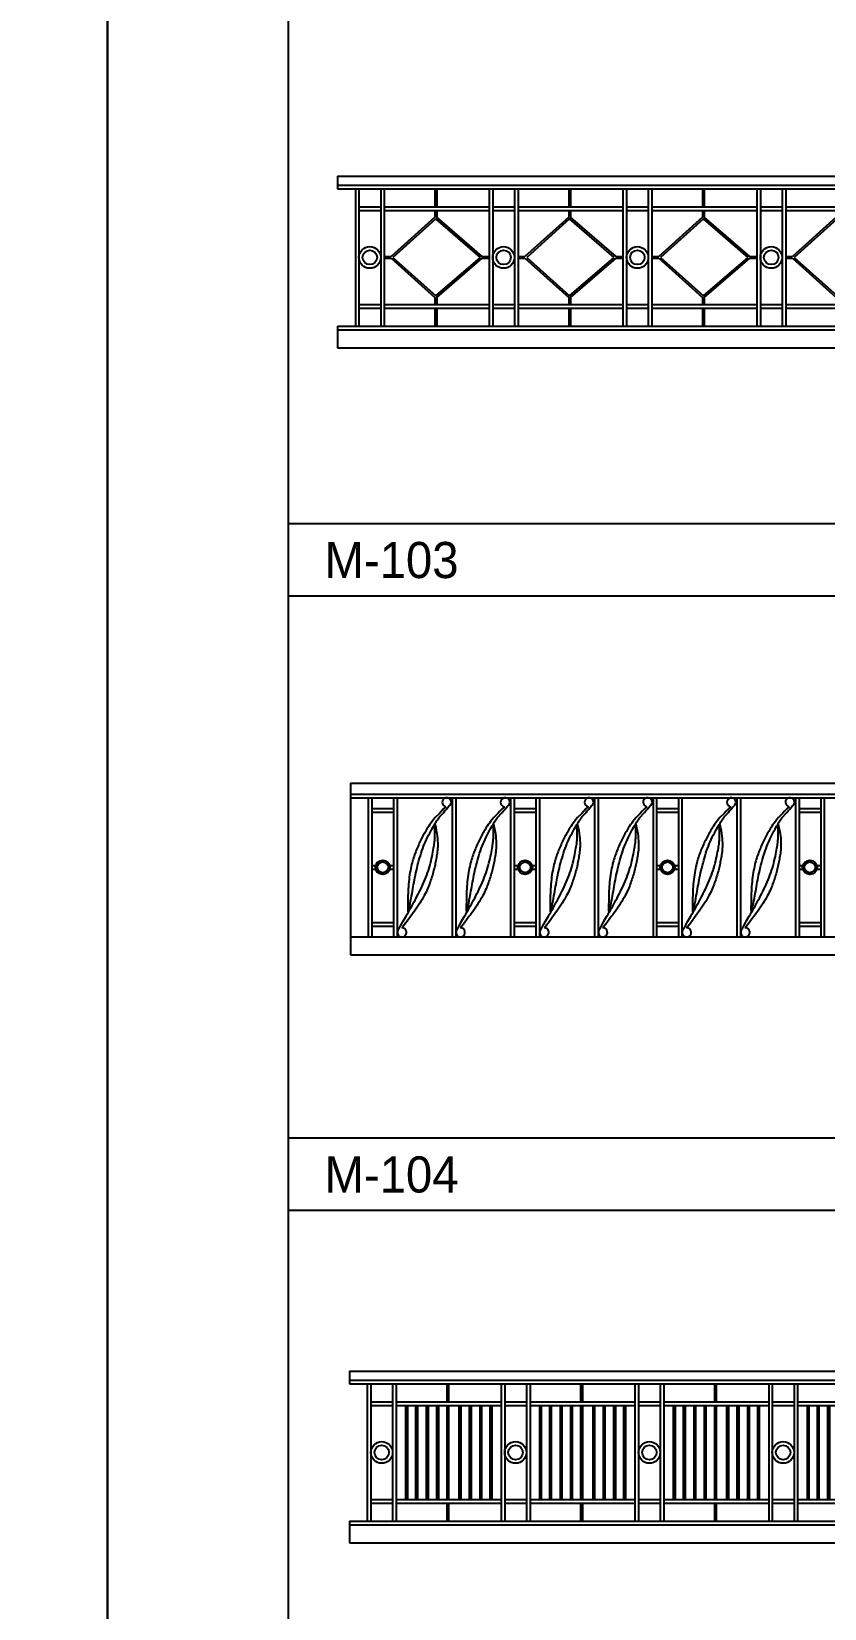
# Model space of a CAD drawing. Header units: millimetres. Extents: x 0 to 42000, y 0 to 29700.
# Drawn here: x 20580 to 24965, y 12249 to 20974 of the extents above; entities that cross this region are included whole.
import ezdxf
from ezdxf.enums import TextEntityAlignment as Align

# ---------------------------------------------------------------- set-up
doc = ezdxf.new("R2010")
doc.units = ezdxf.units.MM
doc.header["$LTSCALE"] = 100
doc.header["$MEASUREMENT"] = 0
for name, color, linetype in [('CO-MECH', 1, 'Continuous'), ('TB-FORM', 7, 'Continuous'), ('TB-TEXT', 4, 'Continuous')]:
    doc.layers.add(name, color=color, linetype=linetype)
doc.styles.add('DH-TEXT', font='')
doc.styles.get('DH-TEXT').set_extended_font_data('HY울릉도L')

# ---------------------------------------------------------------- blocks, each defined once
blk = doc.blocks.new('M-103')
at = {"layer": 'CO-MECH'}
for p, q in [((0, 950), (6856.4, 950)), ((0, 950), (0, 880)), ((0, 900), (6856.4, 900)), ((0, 880), (6856.4, 880)), ((98.8, 880), (98.8, 120)), ((118.8, 880), (118.8, 120)), ((238.8, 880), (238.8, 120)), ((258.8, 880), (258.8, 120)), ((538.6, 880), (538.6, 780)), ((548.6, 880), (548.6, 780)), ((838.8, 880), (838.8, 120)), ((858.8, 880), (858.8, 120)), ((978.8, 880), (978.8, 120)), ((998.8, 880), (998.8, 120)), ((1278.6, 880), (1278.6, 780)), ((1288.6, 880), (1288.6, 780)), ((1578.8, 880), (1578.8, 120)), ((1598.8, 880), (1598.8, 120)), ((1718.8, 880), (1718.8, 120)), ((1738.8, 880), (1738.8, 120)), ((2018.6, 880), (2018.6, 780)), ((2028.6, 880), (2028.6, 780)), ((2318.8, 880), (2318.8, 120)), ((2338.8, 880), (2338.8, 120)), ((2458.8, 880), (2458.8, 120)), ((2478.8, 880), (2478.8, 120)), ((2758.6, 880), (2758.6, 780)), ((2768.6, 880), (2768.6, 780)), ((3058.8, 880), (3058.8, 120)), ((3078.8, 880), (3078.8, 120)), ((3198.8, 880), (3198.8, 120)), ((3218.8, 880), (3218.8, 120)), ((3498.6, 880), (3498.6, 780)), ((3508.6, 880), (3508.6, 780)), ((3798.8, 880), (3798.8, 120)), ((3818.8, 880), (3818.8, 120)), ((3938.8, 880), (3938.8, 120)), ((3958.8, 880), (3958.8, 120)), ((4238.6, 880), (4238.6, 780)), ((4248.6, 880), (4248.6, 780)), ((4538.8, 880), (4538.8, 120)), ((4558.8, 880), (4558.8, 120)), ((4678.8, 880), (4678.8, 120)), ((4698.8, 880), (4698.8, 120)), ((4978.6, 880), (4978.6, 780)), ((4988.6, 880), (4988.6, 780)), ((5278.8, 880), (5278.8, 120)), ((5298.8, 880), (5298.8, 120)), ((5418.8, 880), (5418.8, 120)), ((5438.8, 880), (5438.8, 120)), ((5718.6, 880), (5718.6, 780)), ((5728.6, 880), (5728.6, 780)), ((6018.8, 880), (6018.8, 120)), ((6038.8, 880), (6038.8, 120)), ((6158.8, 880), (6158.8, 120)), ((6178.8, 880), (6178.8, 120)), ((6458.6, 880), (6458.6, 780)), ((6468.6, 880), (6468.6, 780)), ((6758.8, 880), (6758.8, 120)), ((6778.8, 880), (6778.8, 120)), ((6856.4, 950), (6856.4, 880)), ((118.8, 780), (238.8, 780)), ((118.8, 760), (238.8, 760)), ((258.8, 780), (838.8, 780)), ((258.8, 760), (838.8, 760)), ((538.6, 722.2), (296.9, 505)), ((543.6, 713.3), (306.3, 500)), ((538.6, 760), (538.6, 722.2)), ((791.1, 500), (543.6, 713.3)), ((548.6, 760), (548.6, 722.3)), ((800.7, 505), (548.6, 722.3)), ((858.8, 780), (978.8, 780)), ((858.8, 760), (978.8, 760)), ((998.8, 780), (1578.8, 780)), ((998.8, 760), (1578.8, 760)), ((1278.6, 722.2), (1036.9, 505)), ((1283.6, 713.3), (1046.3, 500)), ((1278.6, 760), (1278.6, 722.2)), ((1531.1, 500), (1283.6, 713.3)), ((1288.6, 760), (1288.6, 722.3)), ((1540.7, 505), (1288.6, 722.3)), ((1598.8, 780), (1718.8, 780)), ((1598.8, 760), (1718.8, 760)), ((1738.8, 780), (2318.8, 780)), ((1738.8, 760), (2318.8, 760)), ((2018.6, 722.2), (1776.9, 505)), ((2023.6, 713.3), (1786.3, 500)), ((2018.6, 760), (2018.6, 722.2)), ((2271.1, 500), (2023.6, 713.3)), ((2028.6, 760), (2028.6, 722.3)), ((2280.7, 505), (2028.6, 722.3)), ((2338.8, 780), (2458.8, 780)), ((2338.8, 760), (2458.8, 760)), ((2478.8, 780), (3058.8, 780)), ((2478.8, 760), (3058.8, 760)), ((2758.6, 722.2), (2516.9, 505)), ((2763.6, 713.3), (2526.3, 500)), ((2758.6, 760), (2758.6, 722.2)), ((3011.1, 500), (2763.6, 713.3)), ((2768.6, 760), (2768.6, 722.3)), ((3020.7, 505), (2768.6, 722.3)), ((3078.8, 780), (3198.8, 780)), ((3078.8, 760), (3198.8, 760)), ((3218.8, 780), (3798.8, 780)), ((3218.8, 760), (3798.8, 760)), ((3498.6, 722.2), (3256.9, 505)), ((3503.6, 713.3), (3266.3, 500)), ((3498.6, 760), (3498.6, 722.2)), ((3751.1, 500), (3503.6, 713.3)), ((3508.6, 760), (3508.6, 722.3)), ((3760.7, 505), (3508.6, 722.3)), ((3818.8, 780), (3938.8, 780)), ((3818.8, 760), (3938.8, 760)), ((3958.8, 780), (4538.8, 780)), ((3958.8, 760), (4538.8, 760)), ((4238.6, 722.2), (3996.9, 505)), ((4243.6, 713.3), (4006.3, 500)), ((4238.6, 760), (4238.6, 722.2)), ((4491.1, 500), (4243.6, 713.3)), ((4248.6, 760), (4248.6, 722.3)), ((4500.7, 505), (4248.6, 722.3)), ((4558.8, 780), (4678.8, 780)), ((4558.8, 760), (4678.8, 760)), ((4698.8, 780), (5278.8, 780)), ((4698.8, 760), (5278.8, 760)), ((4978.6, 722.2), (4736.9, 505)), ((4983.6, 713.3), (4746.3, 500)), ((4978.6, 760), (4978.6, 722.2)), ((5231.1, 500), (4983.6, 713.3)), ((4988.6, 760), (4988.6, 722.3)), ((5240.7, 505), (4988.6, 722.3)), ((5298.8, 780), (5418.8, 780)), ((5298.8, 760), (5418.8, 760)), ((5438.8, 780), (6018.8, 780)), ((5438.8, 760), (6018.8, 760)), ((5718.6, 722.2), (5476.9, 505)), ((5723.6, 713.3), (5486.3, 500)), ((5718.6, 760), (5718.6, 722.2)), ((5971.1, 500), (5723.6, 713.3)), ((5728.6, 760), (5728.6, 722.3)), ((5980.7, 505), (5728.6, 722.3)), ((6038.8, 780), (6158.8, 780)), ((6038.8, 760), (6158.8, 760)), ((6178.8, 780), (6758.8, 780)), ((6178.8, 760), (6758.8, 760)), ((6458.6, 722.2), (6216.9, 505)), ((6463.6, 713.3), (6226.3, 500)), ((6458.6, 760), (6458.6, 722.2)), ((6711.1, 500), (6463.6, 713.3)), ((6468.6, 760), (6468.6, 722.3)), ((6720.7, 505), (6468.6, 722.3)), ((258.8, 505), (296.9, 505)), ((258.8, 495), (296.9, 495)), ((296.9, 495), (538.6, 277.8)), ((306.3, 500), (543.6, 286.7)), ((543.6, 286.7), (791.1, 500)), ((548.6, 277.7), (800.7, 495)), ((800.7, 505), (838.8, 505)), ((800.7, 495), (838.8, 495)), ((998.8, 505), (1036.9, 505)), ((998.8, 495), (1036.9, 495)), ((1036.9, 495), (1278.6, 277.8)), ((1046.3, 500), (1283.6, 286.7)), ((1283.6, 286.7), (1531.1, 500)), ((1288.6, 277.7), (1540.7, 495)), ((1540.7, 505), (1578.8, 505)), ((1540.7, 495), (1578.8, 495)), ((1738.8, 505), (1776.9, 505)), ((1738.8, 495), (1776.9, 495)), ((1776.9, 495), (2018.6, 277.8)), ((1786.3, 500), (2023.6, 286.7)), ((2023.6, 286.7), (2271.1, 500)), ((2028.6, 277.7), (2280.7, 495)), ((2280.7, 505), (2318.8, 505)), ((2280.7, 495), (2318.8, 495)), ((2478.8, 505), (2516.9, 505)), ((2478.8, 495), (2516.9, 495)), ((2516.9, 495), (2758.6, 277.8)), ((2526.3, 500), (2763.6, 286.7)), ((2763.6, 286.7), (3011.1, 500)), ((2768.6, 277.7), (3020.7, 495)), ((3020.7, 505), (3058.8, 505)), ((3020.7, 495), (3058.8, 495)), ((3218.8, 505), (3256.9, 505)), ((3218.8, 495), (3256.9, 495)), ((3256.9, 495), (3498.6, 277.8)), ((3266.3, 500), (3503.6, 286.7)), ((3503.6, 286.7), (3751.1, 500)), ((3508.6, 277.7), (3760.7, 495)), ((3760.7, 505), (3798.8, 505)), ((3760.7, 495), (3798.8, 495)), ((3958.8, 505), (3996.9, 505)), ((3958.8, 495), (3996.9, 495)), ((3996.9, 495), (4238.6, 277.8)), ((4006.3, 500), (4243.6, 286.7)), ((4243.6, 286.7), (4491.1, 500)), ((4248.6, 277.7), (4500.7, 495)), ((4500.7, 505), (4538.8, 505)), ((4500.7, 495), (4538.8, 495)), ((4698.8, 505), (4736.9, 505)), ((4698.8, 495), (4736.9, 495)), ((4736.9, 495), (4978.6, 277.8)), ((4746.3, 500), (4983.6, 286.7)), ((4983.6, 286.7), (5231.1, 500)), ((4988.6, 277.7), (5240.7, 495)), ((5240.7, 505), (5278.8, 505)), ((5240.7, 495), (5278.8, 495)), ((5438.8, 505), (5476.9, 505)), ((5438.8, 495), (5476.9, 495)), ((5476.9, 495), (5718.6, 277.8)), ((5486.3, 500), (5723.6, 286.7)), ((5723.6, 286.7), (5971.1, 500)), ((5728.6, 277.7), (5980.7, 495)), ((5980.7, 505), (6018.8, 505)), ((5980.7, 495), (6018.8, 495)), ((6178.8, 505), (6216.9, 505)), ((6178.8, 495), (6216.9, 495)), ((6216.9, 495), (6458.6, 277.8)), ((6226.3, 500), (6463.6, 286.7)), ((6463.6, 286.7), (6711.1, 500)), ((6468.6, 277.7), (6720.7, 495)), ((6720.7, 505), (6758.8, 505)), ((6720.7, 495), (6758.8, 495)), ((538.6, 277.8), (538.6, 240)), ((548.6, 277.7), (548.6, 240)), ((1278.6, 277.8), (1278.6, 240)), ((1288.6, 277.7), (1288.6, 240)), ((2018.6, 277.8), (2018.6, 240)), ((2028.6, 277.7), (2028.6, 240)), ((2758.6, 277.8), (2758.6, 240)), ((2768.6, 277.7), (2768.6, 240)), ((3498.6, 277.8), (3498.6, 240)), ((3508.6, 277.7), (3508.6, 240)), ((4238.6, 277.8), (4238.6, 240)), ((4248.6, 277.7), (4248.6, 240)), ((4978.6, 277.8), (4978.6, 240)), ((4988.6, 277.7), (4988.6, 240)), ((5718.6, 277.8), (5718.6, 240)), ((5728.6, 277.7), (5728.6, 240)), ((6458.6, 277.8), (6458.6, 240)), ((6468.6, 277.7), (6468.6, 240)), ((118.8, 240), (238.8, 240)), ((118.8, 220), (238.8, 220)), ((258.8, 240), (838.8, 240)), ((258.8, 220), (838.8, 220)), ((538.6, 220), (538.6, 120)), ((548.6, 220), (548.6, 120)), ((858.8, 240), (978.8, 240)), ((858.8, 220), (978.8, 220)), ((998.8, 240), (1578.8, 240)), ((998.8, 220), (1578.8, 220)), ((1278.6, 220), (1278.6, 120)), ((1288.6, 220), (1288.6, 120)), ((1598.8, 240), (1718.8, 240)), ((1598.8, 220), (1718.8, 220)), ((1738.8, 240), (2318.8, 240)), ((1738.8, 220), (2318.8, 220)), ((2018.6, 220), (2018.6, 120)), ((2028.6, 220), (2028.6, 120)), ((2338.8, 240), (2458.8, 240)), ((2338.8, 220), (2458.8, 220)), ((2478.8, 240), (3058.8, 240)), ((2478.8, 220), (3058.8, 220)), ((2758.6, 220), (2758.6, 120)), ((2768.6, 220), (2768.6, 120)), ((3078.8, 240), (3198.8, 240)), ((3078.8, 220), (3198.8, 220)), ((3218.8, 240), (3798.8, 240)), ((3218.8, 220), (3798.8, 220)), ((3498.6, 220), (3498.6, 120)), ((3508.6, 220), (3508.6, 120)), ((3818.8, 240), (3938.8, 240)), ((3818.8, 220), (3938.8, 220)), ((3958.8, 240), (4538.8, 240)), ((3958.8, 220), (4538.8, 220)), ((4238.6, 220), (4238.6, 120)), ((4248.6, 220), (4248.6, 120)), ((4558.8, 240), (4678.8, 240)), ((4558.8, 220), (4678.8, 220)), ((4698.8, 240), (5278.8, 240)), ((4698.8, 220), (5278.8, 220)), ((4978.6, 220), (4978.6, 120)), ((4988.6, 220), (4988.6, 120)), ((5298.8, 240), (5418.8, 240)), ((5298.8, 220), (5418.8, 220)), ((5438.8, 240), (6018.8, 240)), ((5438.8, 220), (6018.8, 220)), ((5718.6, 220), (5718.6, 120)), ((5728.6, 220), (5728.6, 120)), ((6038.8, 240), (6158.8, 240)), ((6038.8, 220), (6158.8, 220)), ((6178.8, 240), (6758.8, 240)), ((6178.8, 220), (6758.8, 220)), ((6458.6, 220), (6458.6, 120)), ((6468.6, 220), (6468.6, 120)), ((0, 120), (6856.4, 120)), ((0, 120), (0, 0)), ((0, 100), (6856.4, 100)), ((6856.4, 120), (6856.4, 0)), ((0, 0), (6856.4, 0))]:
    blk.add_line(p, q, dxfattribs=at)
for centre, radius in [((178.8, 500), 60), ((178.8, 500), 40), ((918.8, 500), 60), ((918.8, 500), 40), ((1658.8, 500), 60), ((1658.8, 500), 40), ((2398.8, 500), 60), ((2398.8, 500), 40), ((3138.8, 500), 60), ((3138.8, 500), 40), ((3878.8, 500), 60), ((3878.8, 500), 40), ((4618.8, 500), 60), ((4618.8, 500), 40), ((5358.8, 500), 60), ((5358.8, 500), 40), ((6098.8, 500), 60), ((6098.8, 500), 40)]:
    blk.add_circle(centre, radius, dxfattribs=at)
blk = doc.blocks.new('M-104')
at = {"layer": 'CO-MECH'}
for p, q in [((0, 950), (6856.4, 950)), ((0, 950), (0, 0)), ((0, 890), (6856.4, 890)), ((0, 870), (6856.4, 870)), ((98.8, 870), (98.8, 100)), ((118.8, 870), (118.8, 100)), ((118.8, 810), (238.8, 810)), ((118.8, 790), (238.8, 790)), ((238.8, 870), (238.8, 100)), ((258.8, 870), (258.8, 100)), ((562.5, 870), (562.5, 100)), ((582.5, 870), (582.5, 100)), ((886.1, 870), (886.1, 100)), ((906.1, 870), (906.1, 100)), ((906.1, 810), (1026.1, 810)), ((906.1, 790), (1026.1, 790)), ((1026.1, 870), (1026.1, 100)), ((1046.1, 870), (1046.1, 100)), ((1349.8, 870), (1349.8, 100)), ((1369.8, 870), (1369.8, 100)), ((1673.5, 870), (1673.5, 100)), ((1693.5, 870), (1693.5, 100)), ((1693.5, 810), (1813.5, 810)), ((1693.5, 790), (1813.5, 790)), ((1813.5, 870), (1813.5, 100)), ((1833.5, 870), (1833.5, 100)), ((2137.2, 870), (2137.2, 100)), ((2157.2, 870), (2157.2, 100)), ((2460.9, 870), (2460.9, 100)), ((2480.9, 870), (2480.9, 100)), ((2480.9, 810), (2600.9, 810)), ((2480.9, 790), (2600.9, 790)), ((2600.9, 870), (2600.9, 100)), ((2620.9, 870), (2620.9, 100)), ((118.8, 495), (140.1, 495)), ((118.8, 475), (140.1, 475)), ((217.5, 495), (238.8, 495)), ((217.5, 475), (238.8, 475)), ((906.1, 495), (927.4, 495)), ((906.1, 475), (927.4, 475)), ((1004.9, 495), (1026.1, 495)), ((1004.9, 475), (1026.1, 475)), ((1693.5, 495), (1714.8, 495)), ((1693.5, 475), (1714.8, 475)), ((1792.2, 495), (1813.5, 495)), ((1792.2, 475), (1813.5, 475)), ((2480.9, 495), (2502.1, 495)), ((2480.9, 475), (2502.1, 475)), ((2579.6, 495), (2600.9, 495)), ((2579.6, 475), (2600.9, 475)), ((118.8, 180), (238.8, 180)), ((906.1, 180), (1026.1, 180)), ((1693.5, 180), (1813.5, 180)), ((2480.9, 180), (2600.9, 180)), ((0, 100), (6856.4, 100)), ((118.8, 160), (238.8, 160)), ((906.1, 160), (1026.1, 160)), ((1693.5, 160), (1813.5, 160)), ((2480.9, 160), (2600.9, 160)), ((0, 0), (6856.4, 0))]:
    blk.add_line(p, q, dxfattribs=at)
for points in [[(528.4, 820.5), (515.4, 808.1), (503.1, 795.6), (491.8, 783.5), (469, 760.3), (459.8, 749.4), (451.6, 739.3), (444.5, 730), (438.2, 721.3), (432.7, 713.1), (427.7, 705.4), (423.2, 698), (419, 690.8), (414.9, 683.8), (411, 676.7), (407, 669.7), (403.1, 662.5), (399.3, 655.4), (395.5, 648.2), (391.8, 640.9), (388.1, 633.5), (384.4, 626.1), (380.9, 618.5), (377.4, 610.8), (374, 603), (370.6, 595.1), (367.3, 587.2), (364.1, 579.1), (360.9, 571), (357.8, 562.9), (354.8, 554.7), (351.9, 546.4), (349, 537.9), (346.2, 529.2), (343.5, 520.1), (340.9, 510.6), (338.4, 500.7), (335.9, 490.3), (333.6, 479.3), (331.4, 467.7), (329.3, 455.7), (327.4, 443.4), (325.6, 430.8), (324, 418), (322.6, 405.1), (321.4, 392.2), (320.4, 379.3), (319.6, 366.5), (319, 353.8), (318.5, 341.3), (318.1, 328.9), (317.8, 316.7), (317.6, 304.6), (317.3, 292.9), (317.1, 281.4), (316.9, 270.6), (316.8, 260.8), (316.8, 252.4), (317.1, 245.8), (317.6, 241.4), (318.4, 239.6), (319.6, 240.7), (321.2, 244.9), (323.2, 252), (325.4, 261.5), (327.9, 272.8), (330.5, 285.5), (333.1, 299.1), (335.8, 313.1), (338.3, 326.9), (340.7, 340.4), (343, 353.3), (345.3, 365.9), (347.4, 378.3), (349.6, 390.6), (351.9, 402.8), (354.2, 415.2), (356.7, 427.8), (359.3, 440.8), (362.2, 454), (365.2, 467.5), (368.3, 481.1), (371.7, 494.9), (375.2, 508.6), (378.9, 522.3), (382.8, 536), (386.8, 549.4), (391, 562.8), (395.4, 575.9), (400, 588.9), (404.9, 601.7), (409.9, 614.4), (415.1, 626.8), (420.6, 639.2), (426.4, 651.3), (432.2, 663.2), (438.2, 674.6), (444, 685.7), (449.8, 696.1), (455.3, 705.9), (460.4, 714.8), (465.2, 722.9), (469.4, 730.1), (473.3, 736.5), (476.9, 742.3), (480.6, 747.8), (484.3, 753.1), (488.3, 758.6), (492.7, 764.3), (510.1, 782.1), (515.8, 789.1), (522.2, 796.8), (529.3, 805.2), (537, 814.3), (544.9, 823.8)], [(852.1, 820.5), (839.1, 808.1), (826.8, 795.6), (815.4, 783.5), (792.7, 760.3), (783.5, 749.4), (775.3, 739.3), (768.2, 730), (761.9, 721.3), (756.4, 713.1), (751.4, 705.4), (746.9, 698), (742.7, 690.8), (738.6, 683.8), (734.6, 676.7), (730.7, 669.7), (726.8, 662.5), (723, 655.4), (719.2, 648.2), (715.4, 640.9), (711.7, 633.5), (708.1, 626.1), (704.6, 618.5), (701.1, 610.8), (697.6, 603), (694.3, 595.1), (691, 587.2), (687.8, 579.1), (684.6, 571), (681.5, 562.9), (678.5, 554.7), (675.5, 546.4), (672.7, 537.9), (669.9, 529.2), (667.2, 520.1), (664.6, 510.6), (662, 500.7), (659.6, 490.3), (657.3, 479.3), (655.1, 467.7), (653, 455.7), (651, 443.4), (649.2, 430.8), (647.6, 418), (646.2, 405.1), (645, 392.2), (644.1, 379.3), (643.3, 366.5), (642.7, 353.8), (642.2, 341.3), (641.8, 328.9), (641.5, 316.7), (641.2, 304.6), (641, 292.9), (640.8, 281.4), (640.5, 270.6), (640.4, 260.8), (640.5, 252.4), (640.7, 245.8), (641.3, 241.4), (642.1, 239.6), (643.3, 240.7), (644.9, 244.9), (646.9, 252), (649.1, 261.5), (651.6, 272.8), (654.2, 285.5), (656.8, 299.1), (659.4, 313.1), (662, 326.9), (664.4, 340.4), (666.7, 353.3), (668.9, 365.9), (671.1, 378.3), (673.3, 390.6), (675.6, 402.8), (677.9, 415.2), (680.4, 427.8), (683, 440.8), (685.8, 454), (688.8, 467.5), (692, 481.1), (695.4, 494.9), (698.9, 508.6), (702.6, 522.3), (706.4, 536), (710.5, 549.4), (714.7, 562.8), (719.1, 575.9), (723.7, 588.9), (728.5, 601.7), (733.6, 614.4), (738.8, 626.8), (744.3, 639.2), (750, 651.3), (755.9, 663.2), (761.8, 674.6), (767.7, 685.7), (773.4, 696.1), (778.9, 705.9), (784.1, 714.8), (788.8, 722.9), (793.1, 730.1), (797, 736.5), (800.6, 742.3), (804.2, 747.8), (808, 753.1), (812, 758.6), (816.4, 764.3), (833.8, 782.1), (839.5, 789.1), (845.9, 796.8), (853, 805.2), (860.7, 814.3), (868.6, 823.8)], [(1315.7, 820.5), (1302.8, 808.1), (1290.5, 795.6), (1279.1, 783.5), (1256.4, 760.3), (1247.1, 749.4), (1239, 739.3), (1231.9, 730), (1225.6, 721.3), (1220, 713.1), (1215.1, 705.4), (1210.5, 698), (1206.3, 690.8), (1202.3, 683.8), (1198.3, 676.7), (1194.4, 669.7), (1190.5, 662.5), (1186.6, 655.4), (1182.8, 648.2), (1179.1, 640.9), (1175.4, 633.5), (1171.8, 626.1), (1168.2, 618.5), (1164.7, 610.8), (1161.3, 603), (1158, 595.1), (1154.7, 587.2), (1151.4, 579.1), (1148.3, 571), (1145.2, 562.9), (1142.2, 554.7), (1139.2, 546.4), (1136.4, 537.9), (1133.6, 529.2), (1130.9, 520.1), (1128.2, 510.6), (1125.7, 500.7), (1123.3, 490.3), (1121, 479.3), (1118.7, 467.7), (1116.6, 455.7), (1114.7, 443.4), (1112.9, 430.8), (1111.3, 418), (1109.9, 405.1), (1108.7, 392.2), (1107.7, 379.3), (1106.9, 366.5), (1106.3, 353.8), (1105.8, 341.3), (1105.5, 328.9), (1105.2, 316.7), (1104.9, 304.6), (1104.7, 292.9), (1104.4, 281.4), (1104.2, 270.6), (1104.1, 260.8), (1104.2, 252.4), (1104.4, 245.8), (1104.9, 241.4), (1105.8, 239.6), (1107, 240.7), (1108.6, 244.9), (1110.5, 252), (1112.8, 261.5), (1115.2, 272.8), (1117.8, 285.5), (1120.5, 299.1), (1123.1, 313.1), (1125.7, 326.9), (1128.1, 340.4), (1130.4, 353.3), (1132.6, 365.9), (1134.8, 378.3), (1137, 390.6), (1139.2, 402.8), (1141.6, 415.2), (1144, 427.8), (1146.7, 440.8), (1149.5, 454), (1152.5, 467.5), (1155.7, 481.1), (1159, 494.9), (1162.6, 508.6), (1166.2, 522.3), (1170.1, 536), (1174.2, 549.4), (1178.4, 562.8), (1182.8, 575.9), (1187.4, 588.9), (1192.2, 601.7), (1197.2, 614.4), (1202.5, 626.8), (1208, 639.2), (1213.7, 651.3), (1219.6, 663.2), (1225.5, 674.6), (1231.4, 685.7), (1237.1, 696.1), (1242.6, 705.9), (1247.8, 714.8), (1252.5, 722.9), (1256.8, 730.1), (1260.6, 736.5), (1264.3, 742.3), (1267.9, 747.8), (1271.6, 753.1), (1275.6, 758.6), (1280, 764.3), (1297.5, 782.1), (1303.2, 789.1), (1309.6, 796.8), (1316.6, 805.2), (1324.4, 814.3), (1332.3, 823.8)], [(1639.4, 820.5), (1626.5, 808.1), (1614.1, 795.6), (1602.8, 783.5), (1580, 760.3), (1570.8, 749.4), (1562.7, 739.3), (1555.5, 730), (1549.3, 721.3), (1543.7, 713.1), (1538.7, 705.4), (1534.2, 698), (1530, 690.8), (1526, 683.8), (1522, 676.7), (1518.1, 669.7), (1514.2, 662.5), (1510.3, 655.4), (1506.5, 648.2), (1502.8, 640.9), (1499.1, 633.5), (1495.5, 626.1), (1491.9, 618.5), (1488.4, 610.8), (1485, 603), (1481.6, 595.1), (1478.3, 587.2), (1475.1, 579.1), (1471.9, 571), (1468.9, 562.9), (1465.8, 554.7), (1462.9, 546.4), (1460, 537.9), (1457.2, 529.2), (1454.5, 520.1), (1451.9, 510.6), (1449.4, 500.7), (1447, 490.3), (1444.6, 479.3), (1442.4, 467.7), (1440.3, 455.7), (1438.4, 443.4), (1436.6, 430.8), (1435, 418), (1433.6, 405.1), (1432.4, 392.2), (1431.4, 379.3), (1430.6, 366.5), (1430, 353.8), (1429.5, 341.3), (1429.1, 328.9), (1428.8, 316.7), (1428.6, 304.6), (1428.3, 292.9), (1428.1, 281.4), (1427.9, 270.6), (1427.8, 260.8), (1427.8, 252.4), (1428.1, 245.8), (1428.6, 241.4), (1429.4, 239.6), (1430.6, 240.7), (1432.3, 244.9), (1434.2, 252), (1436.5, 261.5), (1438.9, 272.8), (1441.5, 285.5), (1444.2, 299.1), (1446.8, 313.1), (1449.4, 326.9), (1451.8, 340.4), (1454.1, 353.3), (1456.3, 365.9), (1458.5, 378.3), (1460.7, 390.6), (1462.9, 402.8), (1465.2, 415.2), (1467.7, 427.8), (1470.4, 440.8), (1473.2, 454), (1476.2, 467.5), (1479.4, 481.1), (1482.7, 494.9), (1486.2, 508.6), (1489.9, 522.3), (1493.8, 536), (1497.8, 549.4), (1502, 562.8), (1506.5, 575.9), (1511.1, 588.9), (1515.9, 601.7), (1520.9, 614.4), (1526.2, 626.8), (1531.7, 639.2), (1537.4, 651.3), (1543.3, 663.2), (1549.2, 674.6), (1555.1, 685.7), (1560.8, 696.1), (1566.3, 705.9), (1571.4, 714.8), (1576.2, 722.9), (1580.4, 730.1), (1584.3, 736.5), (1588, 742.3), (1591.6, 747.8), (1595.3, 753.1), (1599.3, 758.6), (1603.7, 764.3), (1621.1, 782.1), (1626.8, 789.1), (1633.2, 796.8), (1640.3, 805.2), (1648, 814.3), (1656, 823.8)], [(2103.1, 820.5), (2090.1, 808.1), (2077.8, 795.6), (2066.5, 783.5), (2043.7, 760.3), (2034.5, 749.4), (2026.3, 739.3), (2019.2, 730), (2012.9, 721.3), (2007.4, 713.1), (2002.4, 705.4), (1997.9, 698), (1993.7, 690.8), (1989.6, 683.8), (1985.7, 676.7), (1981.7, 669.7), (1977.8, 662.5), (1974, 655.4), (1970.2, 648.2), (1966.5, 640.9), (1962.8, 633.5), (1959.1, 626.1), (1955.6, 618.5), (1952.1, 610.8), (1948.7, 603), (1945.3, 595.1), (1942, 587.2), (1938.8, 579.1), (1935.6, 571), (1932.5, 562.9), (1929.5, 554.7), (1926.6, 546.4), (1923.7, 537.9), (1920.9, 529.2), (1918.2, 520.1), (1915.6, 510.6), (1913.1, 500.7), (1910.6, 490.3), (1908.3, 479.3), (1906.1, 467.7), (1904, 455.7), (1902.1, 443.4), (1900.3, 430.8), (1898.7, 418), (1897.3, 405.1), (1896.1, 392.2), (1895.1, 379.3), (1894.3, 366.5), (1893.7, 353.8), (1893.2, 341.3), (1892.8, 328.9), (1892.5, 316.7), (1892.3, 304.6), (1892, 292.9), (1891.8, 281.4), (1891.6, 270.6), (1891.5, 260.8), (1891.5, 252.4), (1891.8, 245.8), (1892.3, 241.4), (1893.1, 239.6), (1894.3, 240.7), (1895.9, 244.9), (1897.9, 252), (1900.1, 261.5), (1902.6, 272.8), (1905.2, 285.5), (1907.8, 299.1), (1910.5, 313.1), (1913, 326.9), (1915.4, 340.4), (1917.7, 353.3), (1920, 365.9), (1922.1, 378.3), (1924.3, 390.6), (1926.6, 402.8), (1928.9, 415.2), (1931.4, 427.8), (1934, 440.8), (1936.9, 454), (1939.9, 467.5), (1943, 481.1), (1946.4, 494.9), (1949.9, 508.6), (1953.6, 522.3), (1957.5, 536), (1961.5, 549.4), (1965.7, 562.8), (1970.1, 575.9), (1974.7, 588.9), (1979.6, 601.7), (1984.6, 614.4), (1989.8, 626.8), (1995.3, 639.2), (2001.1, 651.3), (2006.9, 663.2), (2012.9, 674.6), (2018.7, 685.7), (2024.5, 696.1), (2030, 705.9), (2035.1, 714.8), (2039.9, 722.9), (2044.1, 730.1), (2048, 736.5), (2051.6, 742.3), (2055.3, 747.8), (2059, 753.1), (2063, 758.6), (2067.4, 764.3), (2084.8, 782.1), (2090.5, 789.1), (2096.9, 796.8), (2104, 805.2), (2111.7, 814.3), (2119.6, 823.8)], [(2426.8, 820.5), (2413.8, 808.1), (2401.5, 795.6), (2390.1, 783.5), (2367.4, 760.3), (2358.2, 749.4), (2350, 739.3), (2342.9, 730), (2336.6, 721.3), (2331.1, 713.1), (2326.1, 705.4), (2321.6, 698), (2317.4, 690.8), (2313.3, 683.8), (2309.3, 676.7), (2305.4, 669.7), (2301.5, 662.5), (2297.7, 655.4), (2293.9, 648.2), (2290.1, 640.9), (2286.4, 633.5), (2282.8, 626.1), (2279.3, 618.5), (2275.8, 610.8), (2272.3, 603), (2269, 595.1), (2265.7, 587.2), (2262.5, 579.1), (2259.3, 571), (2256.2, 562.9), (2253.2, 554.7), (2250.2, 546.4), (2247.4, 537.9), (2244.6, 529.2), (2241.9, 520.1), (2239.3, 510.6), (2236.7, 500.7), (2234.3, 490.3), (2232, 479.3), (2229.8, 467.7), (2227.7, 455.7), (2225.7, 443.4), (2223.9, 430.8), (2222.3, 418), (2220.9, 405.1), (2219.7, 392.2), (2218.8, 379.3), (2218, 366.5), (2217.4, 353.8), (2216.9, 341.3), (2216.5, 328.9), (2216.2, 316.7), (2215.9, 304.6), (2215.7, 292.9), (2215.5, 281.4), (2215.2, 270.6), (2215.1, 260.8), (2215.2, 252.4), (2215.4, 245.8), (2216, 241.4), (2216.8, 239.6), (2218, 240.7), (2219.6, 244.9), (2221.6, 252), (2223.8, 261.5), (2226.3, 272.8), (2228.9, 285.5), (2231.5, 299.1), (2234.2, 313.1), (2236.7, 326.9), (2239.1, 340.4), (2241.4, 353.3), (2243.6, 365.9), (2245.8, 378.3), (2248, 390.6), (2250.3, 402.8), (2252.6, 415.2), (2255.1, 427.8), (2257.7, 440.8), (2260.5, 454), (2263.5, 467.5), (2266.7, 481.1), (2270.1, 494.9), (2273.6, 508.6), (2277.3, 522.3), (2281.1, 536), (2285.2, 549.4), (2289.4, 562.8), (2293.8, 575.9), (2298.4, 588.9), (2303.2, 601.7), (2308.3, 614.4), (2313.5, 626.8), (2319, 639.2), (2324.7, 651.3), (2330.6, 663.2), (2336.5, 674.6), (2342.4, 685.7), (2348.1, 696.1), (2353.6, 705.9), (2358.8, 714.8), (2363.5, 722.9), (2367.8, 730.1), (2371.7, 736.5), (2375.3, 742.3), (2378.9, 747.8), (2382.7, 753.1), (2386.7, 758.6), (2391.1, 764.3), (2408.5, 782.1), (2414.2, 789.1), (2420.6, 796.8), (2427.7, 805.2), (2435.4, 814.3), (2443.3, 823.8)], [(267.7, 142.7), (271.5, 150.2), (277.6, 161.6), (284.2, 173.8), (291, 186.2), (307.5, 213.9), (314.2, 225.8), (320.6, 237.2), (326.9, 248.4), (333.1, 259.3), (339.2, 270.2), (345.3, 281.1), (351.4, 292.1), (357.5, 303.5), (363.7, 315.1), (369.9, 327.1), (376.2, 339.5), (382.4, 352), (388.6, 364.7), (394.6, 377.6), (400.5, 390.5), (406.1, 403.5), (411.6, 416.4), (416.8, 429.4), (421.8, 442.4), (426.5, 455.3), (430.9, 468.3), (435.1, 481.2), (439, 494.2), (442.5, 507.2), (445.8, 520.2), (448.9, 533.1), (451.6, 545.7), (454.1, 558), (456.3, 569.7), (458.2, 580.7), (460, 590.9), (461.5, 600.1), (462.7, 608.3), (463.8, 615.6), (464.7, 622.2), (465.4, 628.1), (466, 633.6), (466.4, 638.9), (466.7, 644.2), (466.9, 649.5), (467, 655.1), (467.1, 661.3), (467.1, 668.3), (467, 676.3), (467, 685.6), (467, 696.6), (467, 709.3), (467, 724.2)], [(467, 724.2), (471.4, 705.5), (474.9, 688.3), (477.7, 672.4), (479.7, 657.8), (481.2, 644.2), (482.1, 631.7), (482.6, 620), (482.7, 609.1), (482.5, 598.8), (482, 589), (481.2, 579.8), (480.3, 570.9), (479.2, 562.4), (478, 554.1), (476.7, 546), (475.3, 538), (473.9, 530), (472.4, 522.1), (470.9, 514.1), (469.3, 506.1), (467.7, 498.2), (465.9, 490.2), (464.1, 482.1), (462.1, 474.1), (460.1, 466), (457.9, 457.8), (455.6, 449.6), (453.1, 441.4), (450.6, 433.1), (448, 424.9), (445.3, 416.6), (442.5, 408.4), (439.6, 400.2), (436.6, 391.9), (433.4, 383.5), (430, 375), (426.3, 366.3), (422.3, 357.3), (418, 348), (413.2, 338.4), (408, 328.4), (402.4, 318.1), (396.4, 307.6), (390, 296.8), (383.4, 286), (376.5, 275.1), (369.4, 264.2), (362.1, 253.5), (354.7, 242.9), (347.1, 232.5), (339.5, 222.4), (331.9, 212.4), (324.3, 202.5), (307.2, 177.6), (299.7, 168.2), (292.4, 158.9), (285.3, 149.9), (285.3, 149.8)], [(591.3, 142.7), (595.2, 150.2), (601.3, 161.6), (607.9, 173.8), (614.7, 186.2), (631.2, 213.9), (637.8, 225.8), (644.3, 237.2), (650.6, 248.4), (656.8, 259.3), (662.9, 270.2), (669, 281.1), (675, 292.1), (681.2, 303.5), (687.4, 315.1), (693.6, 327.1), (699.9, 339.5), (706.1, 352), (712.2, 364.7), (718.3, 377.6), (724.1, 390.5), (729.8, 403.5), (735.3, 416.4), (740.5, 429.4), (745.4, 442.4), (750.1, 455.3), (754.6, 468.3), (758.7, 481.2), (762.6, 494.2), (766.2, 507.2), (769.5, 520.2), (772.5, 533.1), (775.3, 545.7), (777.7, 558), (780, 569.7), (781.9, 580.7), (783.6, 590.9), (785.1, 600.1), (786.4, 608.3), (787.5, 615.6), (788.4, 622.2), (789.1, 628.1), (789.6, 633.6), (790.1, 638.9), (790.4, 644.2), (790.6, 649.5), (790.7, 655.1), (790.7, 661.3), (790.7, 668.3), (790.7, 676.3), (790.7, 685.6), (790.7, 696.6), (790.7, 709.3), (790.7, 724.2)], [(790.7, 724.2), (795.1, 705.5), (798.6, 688.3), (801.4, 672.4), (803.4, 657.8), (804.9, 644.2), (805.8, 631.7), (806.3, 620), (806.3, 609.1), (806.1, 598.8), (805.6, 589), (804.9, 579.8), (804, 570.9), (802.9, 562.4), (801.7, 554.1), (800.4, 546), (799, 538), (797.6, 530), (796.1, 522.1), (794.6, 514.1), (793, 506.1), (791.4, 498.2), (789.6, 490.2), (787.8, 482.1), (785.8, 474.1), (783.7, 466), (781.5, 457.8), (779.2, 449.6), (776.8, 441.4), (774.3, 433.1), (771.7, 424.9), (769, 416.6), (766.2, 408.4), (763.3, 400.2), (760.3, 391.9), (757.1, 383.5), (753.7, 375), (750, 366.3), (746, 357.3), (741.7, 348), (736.9, 338.4), (731.7, 328.4), (726.1, 318.1), (720.1, 307.6), (713.7, 296.8), (707.1, 286), (700.2, 275.1), (693.1, 264.2), (685.8, 253.5), (678.3, 242.9), (670.8, 232.5), (663.2, 222.4), (655.6, 212.4), (648, 202.5), (630.9, 177.6), (623.4, 168.2), (616.1, 158.9), (609, 149.9), (608.9, 149.8)], [(1055, 142.7), (1058.9, 150.2), (1064.9, 161.6), (1071.5, 173.8), (1078.4, 186.2), (1094.8, 213.9), (1101.5, 225.8), (1108, 237.2), (1114.3, 248.4), (1120.5, 259.3), (1126.6, 270.2), (1132.6, 281.1), (1138.7, 292.1), (1144.8, 303.5), (1151, 315.1), (1157.3, 327.1), (1163.5, 339.5), (1169.8, 352), (1175.9, 364.7), (1181.9, 377.6), (1187.8, 390.5), (1193.5, 403.5), (1198.9, 416.4), (1204.2, 429.4), (1209.1, 442.4), (1213.8, 455.3), (1218.3, 468.3), (1222.4, 481.2), (1226.3, 494.2), (1229.9, 507.2), (1233.2, 520.2), (1236.2, 533.1), (1239, 545.7), (1241.4, 558), (1243.6, 569.7), (1245.6, 580.7), (1247.3, 590.9), (1248.8, 600.1), (1250.1, 608.3), (1251.2, 615.6), (1252, 622.2), (1252.8, 628.1), (1253.3, 633.6), (1253.7, 638.9), (1254, 644.2), (1254.2, 649.5), (1254.4, 655.1), (1254.4, 661.3), (1254.4, 668.3), (1254.4, 676.3), (1254.4, 685.6), (1254.3, 696.6), (1254.3, 709.3), (1254.4, 724.2)], [(1254.4, 724.2), (1258.7, 705.5), (1262.3, 688.3), (1265, 672.4), (1267.1, 657.8), (1268.6, 644.2), (1269.5, 631.7), (1269.9, 620), (1270, 609.1), (1269.8, 598.8), (1269.3, 589), (1268.6, 579.8), (1267.7, 570.9), (1266.6, 562.4), (1265.4, 554.1), (1264, 546), (1262.7, 538), (1261.2, 530), (1259.8, 522.1), (1258.3, 514.1), (1256.7, 506.1), (1255, 498.2), (1253.3, 490.2), (1251.4, 482.1), (1249.5, 474.1), (1247.4, 466), (1245.2, 457.8), (1242.9, 449.6), (1240.5, 441.4), (1238, 433.1), (1235.4, 424.9), (1232.7, 416.6), (1229.9, 408.4), (1227, 400.2), (1224, 391.9), (1220.8, 383.5), (1217.4, 375), (1213.7, 366.3), (1209.7, 357.3), (1205.3, 348), (1200.6, 338.4), (1195.4, 328.4), (1189.7, 318.1), (1183.7, 307.6), (1177.4, 296.8), (1170.8, 286), (1163.9, 275.1), (1156.7, 264.2), (1149.4, 253.5), (1142, 242.9), (1134.5, 232.5), (1126.9, 222.4), (1119.3, 212.4), (1111.7, 202.5), (1094.5, 177.6), (1087.1, 168.2), (1079.8, 158.9), (1072.7, 149.9), (1072.6, 149.8)], [(1378.7, 142.7), (1382.5, 150.2), (1388.6, 161.6), (1395.2, 173.8), (1402.1, 186.2), (1418.5, 213.9), (1425.2, 225.8), (1431.7, 237.2), (1438, 248.4), (1444.1, 259.3), (1450.3, 270.2), (1456.3, 281.1), (1462.4, 292.1), (1468.5, 303.5), (1474.7, 315.1), (1481, 327.1), (1487.2, 339.5), (1493.4, 352), (1499.6, 364.7), (1505.6, 377.6), (1511.5, 390.5), (1517.2, 403.5), (1522.6, 416.4), (1527.8, 429.4), (1532.8, 442.4), (1537.5, 455.3), (1541.9, 468.3), (1546.1, 481.2), (1550, 494.2), (1553.6, 507.2), (1556.9, 520.2), (1559.9, 533.1), (1562.6, 545.7), (1565.1, 558), (1567.3, 569.7), (1569.3, 580.7), (1571, 590.9), (1572.5, 600.1), (1573.8, 608.3), (1574.8, 615.6), (1575.7, 622.2), (1576.4, 628.1), (1577, 633.6), (1577.4, 638.9), (1577.7, 644.2), (1577.9, 649.5), (1578, 655.1), (1578.1, 661.3), (1578.1, 668.3), (1578.1, 676.3), (1578, 685.6), (1578, 696.6), (1578, 709.3), (1578.1, 724.2)], [(1578.1, 724.2), (1582.4, 705.5), (1585.9, 688.3), (1588.7, 672.4), (1590.8, 657.8), (1592.2, 644.2), (1593.1, 631.7), (1593.6, 620), (1593.7, 609.1), (1593.5, 598.8), (1593, 589), (1592.3, 579.8), (1591.3, 570.9), (1590.3, 562.4), (1589, 554.1), (1587.7, 546), (1586.3, 538), (1584.9, 530), (1583.5, 522.1), (1581.9, 514.1), (1580.4, 506.1), (1578.7, 498.2), (1577, 490.2), (1575.1, 482.1), (1573.2, 474.1), (1571.1, 466), (1568.9, 457.8), (1566.6, 449.6), (1564.2, 441.4), (1561.7, 433.1), (1559, 424.9), (1556.3, 416.6), (1553.5, 408.4), (1550.6, 400.2), (1547.6, 391.9), (1544.4, 383.5), (1541, 375), (1537.4, 366.3), (1533.4, 357.3), (1529, 348), (1524.2, 338.4), (1519, 328.4), (1513.4, 318.1), (1507.4, 307.6), (1501.1, 296.8), (1494.4, 286), (1487.5, 275.1), (1480.4, 264.2), (1473.1, 253.5), (1465.7, 242.9), (1458.2, 232.5), (1450.6, 222.4), (1442.9, 212.4), (1435.3, 202.5), (1418.2, 177.6), (1410.8, 168.2), (1403.5, 158.9), (1396.4, 149.9), (1396.3, 149.8)], [(1842.4, 142.7), (1846.2, 150.2), (1852.3, 161.6), (1858.9, 173.8), (1865.7, 186.2), (1882.2, 213.9), (1888.9, 225.8), (1895.3, 237.2), (1901.6, 248.4), (1907.8, 259.3), (1913.9, 270.2), (1920, 281.1), (1926.1, 292.1), (1932.2, 303.5), (1938.4, 315.1), (1944.6, 327.1), (1950.9, 339.5), (1957.1, 352), (1963.3, 364.7), (1969.3, 377.6), (1975.2, 390.5), (1980.8, 403.5), (1986.3, 416.4), (1991.5, 429.4), (1996.5, 442.4), (2001.2, 455.3), (2005.6, 468.3), (2009.8, 481.2), (2013.7, 494.2), (2017.2, 507.2), (2020.5, 520.2), (2023.6, 533.1), (2026.3, 545.7), (2028.8, 558), (2031, 569.7), (2032.9, 580.7), (2034.7, 590.9), (2036.2, 600.1), (2037.4, 608.3), (2038.5, 615.6), (2039.4, 622.2), (2040.1, 628.1), (2040.7, 633.6), (2041.1, 638.9), (2041.4, 644.2), (2041.6, 649.5), (2041.7, 655.1), (2041.8, 661.3), (2041.8, 668.3), (2041.7, 676.3), (2041.7, 685.6), (2041.7, 696.6), (2041.7, 709.3), (2041.7, 724.2)], [(2041.7, 724.2), (2046.1, 705.5), (2049.6, 688.3), (2052.4, 672.4), (2054.4, 657.8), (2055.9, 644.2), (2056.8, 631.7), (2057.3, 620), (2057.4, 609.1), (2057.2, 598.8), (2056.7, 589), (2055.9, 579.8), (2055, 570.9), (2053.9, 562.4), (2052.7, 554.1), (2051.4, 546), (2050, 538), (2048.6, 530), (2047.1, 522.1), (2045.6, 514.1), (2044, 506.1), (2042.4, 498.2), (2040.6, 490.2), (2038.8, 482.1), (2036.8, 474.1), (2034.8, 466), (2032.6, 457.8), (2030.3, 449.6), (2027.8, 441.4), (2025.3, 433.1), (2022.7, 424.9), (2020, 416.6), (2017.2, 408.4), (2014.3, 400.2), (2011.3, 391.9), (2008.1, 383.5), (2004.7, 375), (2001, 366.3), (1997, 357.3), (1992.7, 348), (1987.9, 338.4), (1982.7, 328.4), (1977.1, 318.1), (1971.1, 307.6), (1964.7, 296.8), (1958.1, 286), (1951.2, 275.1), (1944.1, 264.2), (1936.8, 253.5), (1929.4, 242.9), (1921.8, 232.5), (1914.2, 222.4), (1906.6, 212.4), (1899, 202.5), (1881.9, 177.6), (1874.4, 168.2), (1867.1, 158.9), (1860, 149.9), (1860, 149.8)], [(2166, 142.7), (2169.9, 150.2), (2176, 161.6), (2182.6, 173.8), (2189.4, 186.2), (2205.9, 213.9), (2212.5, 225.8), (2219, 237.2), (2225.3, 248.4), (2231.5, 259.3), (2237.6, 270.2), (2243.7, 281.1), (2249.7, 292.1), (2255.9, 303.5), (2262.1, 315.1), (2268.3, 327.1), (2274.6, 339.5), (2280.8, 352), (2286.9, 364.7), (2293, 377.6), (2298.8, 390.5), (2304.5, 403.5), (2310, 416.4), (2315.2, 429.4), (2320.1, 442.4), (2324.8, 455.3), (2329.3, 468.3), (2333.4, 481.2), (2337.3, 494.2), (2340.9, 507.2), (2344.2, 520.2), (2347.2, 533.1), (2350, 545.7), (2352.4, 558), (2354.7, 569.7), (2356.6, 580.7), (2358.3, 590.9), (2359.8, 600.1), (2361.1, 608.3), (2362.2, 615.6), (2363.1, 622.2), (2363.8, 628.1), (2364.3, 633.6), (2364.8, 638.9), (2365.1, 644.2), (2365.3, 649.5), (2365.4, 655.1), (2365.4, 661.3), (2365.4, 668.3), (2365.4, 676.3), (2365.4, 685.6), (2365.4, 696.6), (2365.4, 709.3), (2365.4, 724.2)], [(2365.4, 724.2), (2369.8, 705.5), (2373.3, 688.3), (2376.1, 672.4), (2378.1, 657.8), (2379.6, 644.2), (2380.5, 631.7), (2381, 620), (2381.1, 609.1), (2380.8, 598.8), (2380.3, 589), (2379.6, 579.8), (2378.7, 570.9), (2377.6, 562.4), (2376.4, 554.1), (2375.1, 546), (2373.7, 538), (2372.3, 530), (2370.8, 522.1), (2369.3, 514.1), (2367.7, 506.1), (2366.1, 498.2), (2364.3, 490.2), (2362.5, 482.1), (2360.5, 474.1), (2358.4, 466), (2356.2, 457.8), (2353.9, 449.6), (2351.5, 441.4), (2349, 433.1), (2346.4, 424.9), (2343.7, 416.6), (2340.9, 408.4), (2338, 400.2), (2335, 391.9), (2331.8, 383.5), (2328.4, 375), (2324.7, 366.3), (2320.7, 357.3), (2316.4, 348), (2311.6, 338.4), (2306.4, 328.4), (2300.8, 318.1), (2294.8, 307.6), (2288.4, 296.8), (2281.8, 286), (2274.9, 275.1), (2267.8, 264.2), (2260.5, 253.5), (2253, 242.9), (2245.5, 232.5), (2237.9, 222.4), (2230.3, 212.4), (2222.7, 202.5), (2205.6, 177.6), (2198.1, 168.2), (2190.8, 158.9), (2183.7, 149.9), (2183.6, 149.8)]]:
    blk.add_lwpolyline(points, dxfattribs=at)
for centre, radius in [((178.8, 485), 40), ((966.1, 485), 40), ((1753.5, 485), 40), ((2540.9, 485), 40), ((178.8, 485), 30), ((966.1, 485), 30), ((1753.5, 485), 30), ((2540.9, 485), 30)]:
    blk.add_circle(centre, radius, dxfattribs=at)
for centre, start, end in [((532.1, 845.3), 300.79426, 261.35625), ((855.8, 845.3), 300.79426, 261.35625), ((1319.5, 845.3), 300.79426, 261.35625), ((1643.2, 845.3), 300.79426, 261.35625), ((2106.8, 845.3), 300.79426, 261.35625), ((2430.5, 845.3), 300.79426, 261.35625), ((285.2, 124.8), 134.39167, 89.76119), ((608.8, 124.8), 134.39167, 89.76119), ((1072.5, 124.8), 134.39167, 89.76119), ((1396.2, 124.8), 134.39167, 89.76119), ((1859.9, 124.8), 134.39167, 89.76119), ((2183.5, 124.8), 134.39167, 89.76119)]:
    blk.add_arc(centre, 25, start, end, dxfattribs=at)
blk = doc.blocks.new('M-105')
at = {"layer": 'CO-MECH'}
for p, q in [((0, 950), (6856.4, 950)), ((0, 950), (0, 880)), ((0, 900), (6856.4, 900)), ((0, 880), (6856.4, 880)), ((98.8, 880), (98.8, 120)), ((118.8, 880), (118.8, 120)), ((238.8, 880), (238.8, 120)), ((258.8, 880), (258.8, 120)), ((538.6, 880), (538.6, 780)), ((548.6, 880), (548.6, 780)), ((838.8, 880), (838.8, 120)), ((858.8, 880), (858.8, 120)), ((978.8, 880), (978.8, 120)), ((998.8, 880), (998.8, 120)), ((1278.6, 880), (1278.6, 780)), ((1288.6, 880), (1288.6, 780)), ((1578.8, 880), (1578.8, 120)), ((1598.8, 880), (1598.8, 120)), ((1718.8, 880), (1718.8, 120)), ((1738.8, 880), (1738.8, 120)), ((2018.6, 880), (2018.6, 780)), ((2028.6, 880), (2028.6, 780)), ((2318.8, 880), (2318.8, 120)), ((2338.8, 880), (2338.8, 120)), ((2458.8, 880), (2458.8, 120)), ((2478.8, 880), (2478.8, 120)), ((2758.6, 880), (2758.6, 780)), ((2768.6, 880), (2768.6, 780)), ((3058.8, 880), (3058.8, 120)), ((3078.8, 880), (3078.8, 120)), ((3198.8, 880), (3198.8, 120)), ((3218.8, 880), (3218.8, 120)), ((3498.6, 880), (3498.6, 780)), ((3508.6, 880), (3508.6, 780)), ((3798.8, 880), (3798.8, 120)), ((3818.8, 880), (3818.8, 120)), ((3938.8, 880), (3938.8, 120)), ((3958.8, 880), (3958.8, 120)), ((4238.6, 880), (4238.6, 780)), ((4248.6, 880), (4248.6, 780)), ((4538.8, 880), (4538.8, 120)), ((4558.8, 880), (4558.8, 120)), ((4678.8, 880), (4678.8, 120)), ((4698.8, 880), (4698.8, 120)), ((4978.6, 880), (4978.6, 780)), ((4988.6, 880), (4988.6, 780)), ((5278.8, 880), (5278.8, 120)), ((5298.8, 880), (5298.8, 120)), ((5418.8, 880), (5418.8, 120)), ((5438.8, 880), (5438.8, 120)), ((5718.6, 880), (5718.6, 780)), ((5728.6, 880), (5728.6, 780)), ((6018.8, 880), (6018.8, 120)), ((6038.8, 880), (6038.8, 120)), ((6158.8, 880), (6158.8, 120)), ((6178.8, 880), (6178.8, 120)), ((6458.6, 880), (6458.6, 780)), ((6468.6, 880), (6468.6, 780)), ((6758.8, 880), (6758.8, 120)), ((6778.8, 880), (6778.8, 120)), ((6856.4, 950), (6856.4, 880)), ((118.8, 780), (238.8, 780)), ((118.8, 760), (238.8, 760)), ((258.8, 780), (838.8, 780)), ((258.8, 760), (838.8, 760)), ((310.9, 760), (310.9, 240)), ((320.9, 760), (320.9, 240)), ((366.3, 760), (366.3, 240)), ((376.3, 760), (376.3, 240)), ((424.7, 760), (424.7, 240)), ((434.7, 760), (434.7, 240)), ((482, 760), (482, 240)), ((492, 760), (492, 240)), ((538.6, 760), (538.6, 240)), ((548.6, 760), (548.6, 240)), ((605.6, 760), (605.6, 240)), ((615.6, 760), (615.6, 240)), ((662.9, 760), (662.9, 240)), ((672.9, 760), (672.9, 240)), ((721.3, 760), (721.3, 240)), ((731.3, 760), (731.3, 240)), ((776.7, 760), (776.7, 240)), ((786.7, 760), (786.7, 240)), ((858.8, 780), (978.8, 780)), ((858.8, 760), (978.8, 760)), ((998.8, 780), (1578.8, 780)), ((998.8, 760), (1578.8, 760)), ((1050.9, 760), (1050.9, 240)), ((1060.9, 760), (1060.9, 240)), ((1106.3, 760), (1106.3, 240)), ((1116.3, 760), (1116.3, 240)), ((1164.7, 760), (1164.7, 240)), ((1174.7, 760), (1174.7, 240)), ((1222, 760), (1222, 240)), ((1232, 760), (1232, 240)), ((1278.6, 760), (1278.6, 240)), ((1288.6, 760), (1288.6, 240)), ((1345.6, 760), (1345.6, 240)), ((1355.6, 760), (1355.6, 240)), ((1402.9, 760), (1402.9, 240)), ((1412.9, 760), (1412.9, 240)), ((1461.3, 760), (1461.3, 240)), ((1471.3, 760), (1471.3, 240)), ((1516.7, 760), (1516.7, 240)), ((1526.7, 760), (1526.7, 240)), ((1598.8, 780), (1718.8, 780)), ((1598.8, 760), (1718.8, 760)), ((1738.8, 780), (2318.8, 780)), ((1738.8, 760), (2318.8, 760)), ((1790.9, 760), (1790.9, 240)), ((1800.9, 760), (1800.9, 240)), ((1846.3, 760), (1846.3, 240)), ((1856.3, 760), (1856.3, 240)), ((1904.7, 760), (1904.7, 240)), ((1914.7, 760), (1914.7, 240)), ((1962, 760), (1962, 240)), ((1972, 760), (1972, 240)), ((2018.6, 760), (2018.6, 240)), ((2028.6, 760), (2028.6, 240)), ((2085.6, 760), (2085.6, 240)), ((2095.6, 760), (2095.6, 240)), ((2142.9, 760), (2142.9, 240)), ((2152.9, 760), (2152.9, 240)), ((2201.3, 760), (2201.3, 240)), ((2211.3, 760), (2211.3, 240)), ((2256.7, 760), (2256.7, 240)), ((2266.7, 760), (2266.7, 240)), ((2338.8, 780), (2458.8, 780)), ((2338.8, 760), (2458.8, 760)), ((2478.8, 780), (3058.8, 780)), ((2478.8, 760), (3058.8, 760)), ((2530.9, 760), (2530.9, 240)), ((2540.9, 760), (2540.9, 240)), ((2586.3, 760), (2586.3, 240)), ((2596.3, 760), (2596.3, 240)), ((2644.7, 760), (2644.7, 240)), ((2654.7, 760), (2654.7, 240)), ((2702, 760), (2702, 240)), ((2712, 760), (2712, 240)), ((2758.6, 760), (2758.6, 240)), ((2768.6, 760), (2768.6, 240)), ((2825.6, 760), (2825.6, 240)), ((2835.6, 760), (2835.6, 240)), ((2882.9, 760), (2882.9, 240)), ((2892.9, 760), (2892.9, 240)), ((2941.3, 760), (2941.3, 240)), ((2951.3, 760), (2951.3, 240)), ((2996.7, 760), (2996.7, 240)), ((3006.7, 760), (3006.7, 240)), ((3078.8, 780), (3198.8, 780)), ((3078.8, 760), (3198.8, 760)), ((3218.8, 780), (3798.8, 780)), ((3218.8, 760), (3798.8, 760)), ((3270.9, 760), (3270.9, 240)), ((3280.9, 760), (3280.9, 240)), ((3326.3, 760), (3326.3, 240)), ((3336.3, 760), (3336.3, 240)), ((3384.7, 760), (3384.7, 240)), ((3394.7, 760), (3394.7, 240)), ((3442, 760), (3442, 240)), ((3452, 760), (3452, 240)), ((3498.6, 760), (3498.6, 240)), ((3508.6, 760), (3508.6, 240)), ((3565.6, 760), (3565.6, 240)), ((3575.6, 760), (3575.6, 240)), ((3622.9, 760), (3622.9, 240)), ((3632.9, 760), (3632.9, 240)), ((3681.3, 760), (3681.3, 240)), ((3691.3, 760), (3691.3, 240)), ((3736.7, 760), (3736.7, 240)), ((3746.7, 760), (3746.7, 240)), ((3818.8, 780), (3938.8, 780)), ((3818.8, 760), (3938.8, 760)), ((3958.8, 780), (4538.8, 780)), ((3958.8, 760), (4538.8, 760)), ((4010.9, 760), (4010.9, 240)), ((4020.9, 760), (4020.9, 240)), ((4066.3, 760), (4066.3, 240)), ((4076.3, 760), (4076.3, 240)), ((4124.7, 760), (4124.7, 240)), ((4134.7, 760), (4134.7, 240)), ((4182, 760), (4182, 240)), ((4192, 760), (4192, 240)), ((4238.6, 760), (4238.6, 240)), ((4248.6, 760), (4248.6, 240)), ((4305.6, 760), (4305.6, 240)), ((4315.6, 760), (4315.6, 240)), ((4362.9, 760), (4362.9, 240)), ((4372.9, 760), (4372.9, 240)), ((4421.3, 760), (4421.3, 240)), ((4431.3, 760), (4431.3, 240)), ((4476.7, 760), (4476.7, 240)), ((4486.7, 760), (4486.7, 240)), ((4558.8, 780), (4678.8, 780)), ((4558.8, 760), (4678.8, 760)), ((4698.8, 780), (5278.8, 780)), ((4698.8, 760), (5278.8, 760)), ((4750.9, 760), (4750.9, 240)), ((4760.9, 760), (4760.9, 240)), ((4806.3, 760), (4806.3, 240)), ((4816.3, 760), (4816.3, 240)), ((4864.7, 760), (4864.7, 240)), ((4874.7, 760), (4874.7, 240)), ((4922, 760), (4922, 240)), ((4932, 760), (4932, 240)), ((4978.6, 760), (4978.6, 240)), ((4988.6, 760), (4988.6, 240)), ((5045.6, 760), (5045.6, 240)), ((5055.6, 760), (5055.6, 240)), ((5102.9, 760), (5102.9, 240)), ((5112.9, 760), (5112.9, 240)), ((5161.3, 760), (5161.3, 240)), ((5171.3, 760), (5171.3, 240)), ((5216.7, 760), (5216.7, 240)), ((5226.7, 760), (5226.7, 240)), ((5298.8, 780), (5418.8, 780)), ((5298.8, 760), (5418.8, 760)), ((5438.8, 780), (6018.8, 780)), ((5438.8, 760), (6018.8, 760)), ((5490.9, 760), (5490.9, 240)), ((5500.9, 760), (5500.9, 240)), ((5546.3, 760), (5546.3, 240)), ((5556.3, 760), (5556.3, 240)), ((5604.7, 760), (5604.7, 240)), ((5614.7, 760), (5614.7, 240)), ((5662, 760), (5662, 240)), ((5672, 760), (5672, 240)), ((5718.6, 760), (5718.6, 240)), ((5728.6, 760), (5728.6, 240)), ((5785.6, 760), (5785.6, 240)), ((5795.6, 760), (5795.6, 240)), ((5842.9, 760), (5842.9, 240)), ((5852.9, 760), (5852.9, 240)), ((5901.3, 760), (5901.3, 240)), ((5911.3, 760), (5911.3, 240)), ((5956.7, 760), (5956.7, 240)), ((5966.7, 760), (5966.7, 240)), ((6038.8, 780), (6158.8, 780)), ((6038.8, 760), (6158.8, 760)), ((6178.8, 780), (6758.8, 780)), ((6178.8, 760), (6758.8, 760)), ((6230.9, 760), (6230.9, 240)), ((6240.9, 760), (6240.9, 240)), ((6286.3, 760), (6286.3, 240)), ((6296.3, 760), (6296.3, 240)), ((6344.7, 760), (6344.7, 240)), ((6354.7, 760), (6354.7, 240)), ((6402, 760), (6402, 240)), ((6412, 760), (6412, 240)), ((6458.6, 760), (6458.6, 240)), ((6468.6, 760), (6468.6, 240)), ((6525.6, 760), (6525.6, 240)), ((6535.6, 760), (6535.6, 240)), ((6582.9, 760), (6582.9, 240)), ((6592.9, 760), (6592.9, 240)), ((6641.3, 760), (6641.3, 240)), ((6651.3, 760), (6651.3, 240)), ((6696.7, 760), (6696.7, 240)), ((6706.7, 760), (6706.7, 240)), ((118.8, 240), (238.8, 240)), ((118.8, 220), (238.8, 220)), ((258.8, 240), (838.8, 240)), ((258.8, 220), (838.8, 220)), ((538.6, 220), (538.6, 120)), ((548.6, 220), (548.6, 120)), ((858.8, 240), (978.8, 240)), ((858.8, 220), (978.8, 220)), ((998.8, 240), (1578.8, 240)), ((998.8, 220), (1578.8, 220)), ((1278.6, 220), (1278.6, 120)), ((1288.6, 220), (1288.6, 120)), ((1598.8, 240), (1718.8, 240)), ((1598.8, 220), (1718.8, 220)), ((1738.8, 240), (2318.8, 240)), ((1738.8, 220), (2318.8, 220)), ((2018.6, 220), (2018.6, 120)), ((2028.6, 220), (2028.6, 120)), ((2338.8, 240), (2458.8, 240)), ((2338.8, 220), (2458.8, 220)), ((2478.8, 240), (3058.8, 240)), ((2478.8, 220), (3058.8, 220)), ((2758.6, 220), (2758.6, 120)), ((2768.6, 220), (2768.6, 120)), ((3078.8, 240), (3198.8, 240)), ((3078.8, 220), (3198.8, 220)), ((3218.8, 240), (3798.8, 240)), ((3218.8, 220), (3798.8, 220)), ((3498.6, 220), (3498.6, 120)), ((3508.6, 220), (3508.6, 120)), ((3818.8, 240), (3938.8, 240)), ((3818.8, 220), (3938.8, 220)), ((3958.8, 240), (4538.8, 240)), ((3958.8, 220), (4538.8, 220)), ((4238.6, 220), (4238.6, 120)), ((4248.6, 220), (4248.6, 120)), ((4558.8, 240), (4678.8, 240)), ((4558.8, 220), (4678.8, 220)), ((4698.8, 240), (5278.8, 240)), ((4698.8, 220), (5278.8, 220)), ((4978.6, 220), (4978.6, 120)), ((4988.6, 220), (4988.6, 120)), ((5298.8, 240), (5418.8, 240)), ((5298.8, 220), (5418.8, 220)), ((5438.8, 240), (6018.8, 240)), ((5438.8, 220), (6018.8, 220)), ((5718.6, 220), (5718.6, 120)), ((5728.6, 220), (5728.6, 120)), ((6038.8, 240), (6158.8, 240)), ((6038.8, 220), (6158.8, 220)), ((6178.8, 240), (6758.8, 240)), ((6178.8, 220), (6758.8, 220)), ((6458.6, 220), (6458.6, 120)), ((6468.6, 220), (6468.6, 120)), ((0, 120), (6856.4, 120)), ((0, 120), (0, 0)), ((0, 100), (6856.4, 100)), ((6856.4, 120), (6856.4, 0)), ((0, 0), (6856.4, 0))]:
    blk.add_line(p, q, dxfattribs=at)
for centre, radius in [((178.8, 500), 60), ((178.8, 500), 40), ((918.8, 500), 60), ((918.8, 500), 40), ((1658.8, 500), 60), ((1658.8, 500), 40), ((2398.8, 500), 60), ((2398.8, 500), 40), ((3138.8, 500), 60), ((3138.8, 500), 40), ((3878.8, 500), 60), ((3878.8, 500), 40), ((4618.8, 500), 60), ((4618.8, 500), 40), ((5358.8, 500), 60), ((5358.8, 500), 40), ((6098.8, 500), 60), ((6098.8, 500), 40)]:
    blk.add_circle(centre, radius, dxfattribs=at)

msp = doc.modelspace()

# ---------------------------------------------------------------- linework, layer by layer
at = {"layer": 'TB-FORM', "color": 251}
for p, q in [((29333.3, 18250), (22000, 18250)), ((29333.3, 17850), (22000, 17850)), ((29333.3, 14850), (22000, 14850)), ((29333.3, 14450), (22000, 14450))]:
    msp.add_line(p, q, dxfattribs=at)
for points in [[(0, 0), (21000, 0), (21000, 29700), (0, 29700)], [(21000, 0), (42000, 0), (42000, 29700), (21000, 29700)], [(22000, 850), (41000, 850), (41000, 28850), (22000, 28850)]]:
    msp.add_lwpolyline(points, close=True, dxfattribs=at)

# ---------------------------------------------------------------- block references
at = {"layer": 'CO-MECH'}
for name, p in [('M-103', (22272, 19224.5)), ('M-104', (22343.6, 15864.5)), ('M-105', (22338, 12611.7))]:
    msp.add_blockref(name, p, dxfattribs=at)

# ---------------------------------------------------------------- texts
at = {"layer": 'TB-TEXT', "style": 'DH-TEXT'}
for s, p in [('M-103', (22200, 18050)), ('M-104', (22200, 14650))]:
    msp.add_text(s, height=200, dxfattribs=at).set_placement(p, align=Align.MIDDLE_LEFT)

doc.saveas('drawing.dxf')
